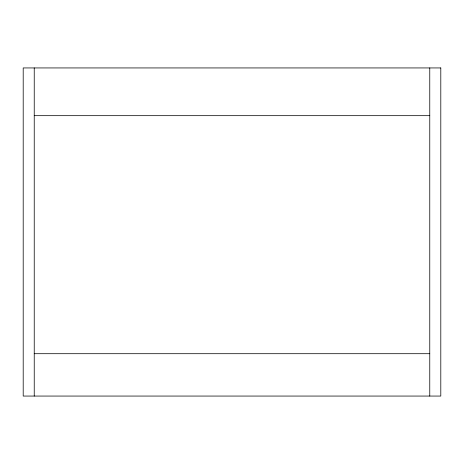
<?xml version="1.0" encoding="UTF-8"?>
<svg xmlns="http://www.w3.org/2000/svg" width="464" height="464" viewBox="0 0 464 464"><rect width="100%" height="100%" fill="white"/><g stroke="black" fill="none" stroke-linecap="round" stroke-linejoin="round"><path stroke-width="0.7" d="M34.237 115.669L429.763 115.669M34.237 353.701L429.763 353.701M429.763 67.941L429.763 396.059M34.237 67.941L34.237 396.059M440.8 67.941L23.2 67.941L23.2 396.059L440.8 396.059L440.8 67.941"/></g></svg>
